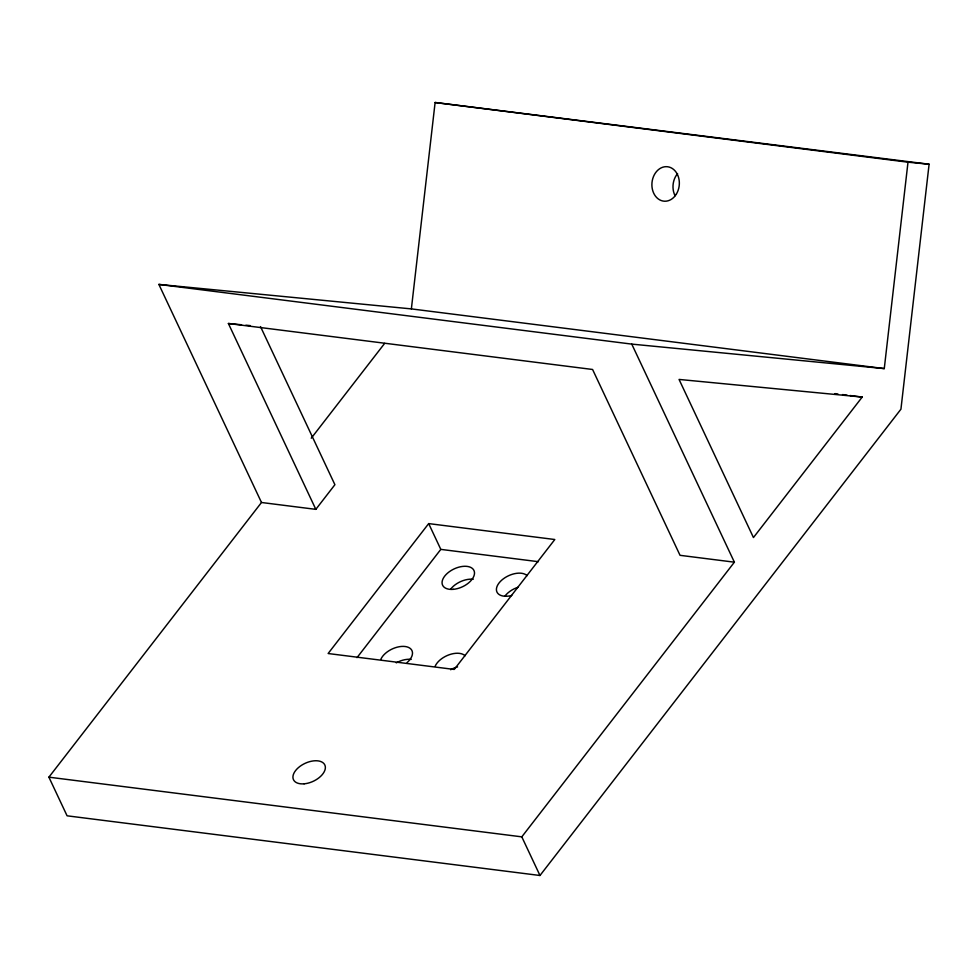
<?xml version="1.0" encoding="UTF-8"?>
<svg xmlns="http://www.w3.org/2000/svg" width="978" height="978" viewBox="0 0 978 978"><rect width="100%" height="100%" fill="white"/><g stroke="black" fill="none" stroke-linecap="round" stroke-linejoin="round"><path stroke-width="1.47" d="M261.493 502.496L158.876 284.415L411.371 308.901L435.112 102.507L929.1 164.231L900.934 409.195L539.978 875.493L67.079 815.811L48.9 777.168L261.493 502.496L315.833 509.355L334.904 484.709L260.503 326.591M158.876 284.415L631.764 344.109L884.271 368.596L908 162.189L929.1 164.231M311.236 438.23L384.66 343.376M428.682 523.597L328.119 653.524L454.244 669.441L554.807 539.514L428.682 523.597L440.809 549.379L538.413 561.702M357.007 657.644L440.809 549.379M48.9 777.168L521.8 836.85L734.38 562.179L631.764 344.109M862.205 397.068L753.451 537.545L679.05 379.427L862.205 397.068L850.078 395.528M315.833 509.355L228.387 323.498L241.529 324.769M245.906 325.185L250.282 325.613M435.112 102.507L908 162.189M411.371 308.901L884.271 368.596M834.919 393.621L837.95 394M842.498 394.574L847.046 395.149M228.387 323.498L592.582 369.476L680.04 555.321L734.38 562.179M521.8 836.85L539.978 875.493M675.04 195.722A17.311 13.692 -84.5 0 1 677.583 173.607M511.751 595.468A17.311 9.853 -25.2 0 1 499.049 582.986A17.311 9.853 -25.2 0 1 527.093 575.651M380.858 659.258A17.311 9.853 -25.2 0 1 405.136 646.507A17.311 9.853 -25.2 0 1 407.105 662.571M435.21 666.116A17.311 9.853 -25.2 0 1 449.379 654.685A17.311 9.853 -25.2 0 1 465.088 655.761M505.113 595.871A17.311 9.853 -25.2 0 1 518.157 587.228M396.286 662.864A17.311 9.853 -25.2 0 1 411.2 659.392M450.76 589.013A17.311 9.853 -25.2 0 1 473.205 579.282M450.638 669.722A17.311 9.853 -25.2 0 1 457.57 666.923M304.109 783.818A17.311 9.853 -25.2 0 0 325.026 765.444A17.311 9.853 -25.2 0 0 298.314 767.706A17.311 9.853 -25.2 0 0 304.109 783.818M676.397 194.035A17.311 13.692 -84.5 0 0 667.595 166.749A17.311 13.692 -84.5 0 0 652.864 191.065A17.311 13.692 -84.5 0 0 676.397 194.035M453.242 589.343A17.311 9.853 -25.2 0 0 474.159 570.969A17.311 9.853 -25.2 0 0 447.447 573.23A17.311 9.853 -25.2 0 0 453.242 589.343"/></g></svg>
